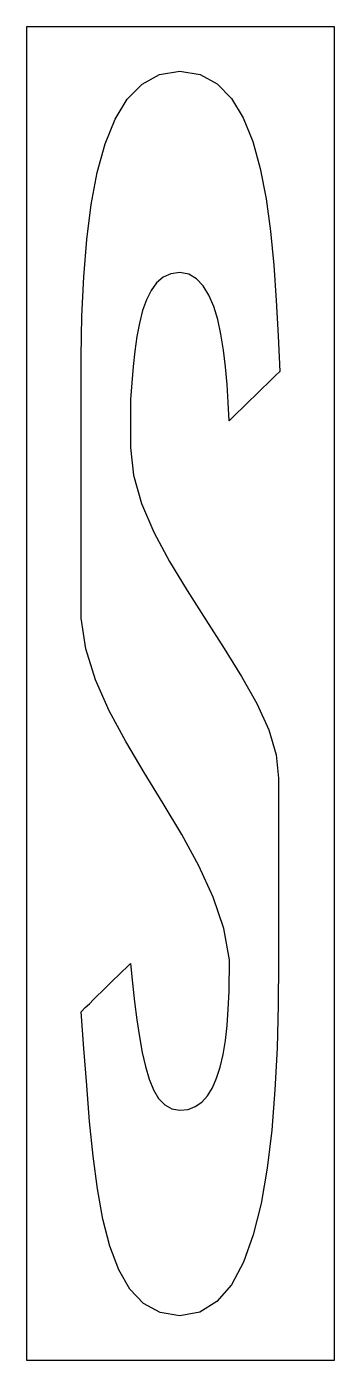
# Model space of a CAD drawing. Extents: x 0 to 24, y 0 to 104.
import ezdxf

# ---------------------------------------------------------------- set-up
doc = ezdxf.new("R2010")
doc.units = 0
doc.layers.add('CUT', color=7, linetype='Continuous')
doc.layers.add('OUTSIDE', color=1, linetype='Continuous')

msp = doc.modelspace()

# ---------------------------------------------------------------- linework, layer by layer
at = {"layer": 'CUT'}
msp.add_lwpolyline([(13.5216, 100.2736), (14.856, 99.5536), (15.9792, 98.4112), (16.8912, 96.8944), (17.6304, 95.0512), (18.216, 92.9392), (18.6768, 90.5872), (19.0224, 88.0528), (19.272, 85.3936), (19.4736, 82.6576), (19.6176, 79.8832), (19.752, 77.1184), (19.416, 76.8016), (19.0896, 76.4752), (18.7632, 76.1584), (18.4272, 75.832), (18.1008, 75.5152), (17.7744, 75.1984), (17.4384, 74.872), (17.112, 74.5552), (16.7856, 74.2288), (16.4496, 73.912), (16.1232, 73.5952), (15.7968, 73.2688), (15.7296, 74.6896), (15.6336, 76.1008), (15.5184, 77.464), (15.3552, 78.7792), (15.1536, 80.0176), (14.904, 81.16), (14.5872, 82.1776), (14.2224, 83.0704), (13.7712, 83.7904), (13.2528, 84.3376), (12.648, 84.6928), (11.9472, 84.8176), (11.2464, 84.7312), (10.6512, 84.4624), (10.1328, 84.0304), (9.7008, 83.4352), (9.336, 82.7056), (9.0384, 81.8608), (8.7888, 80.8912), (8.5968, 79.8352), (8.4336, 78.6928), (8.2992, 77.4928), (8.1936, 76.2352), (8.0976, 74.9392), (8.0976, 74.6224), (8.0976, 74.3152), (8.0976, 73.9984), (8.0976, 73.6912), (8.0976, 73.3744), (8.0976, 73.0672), (8.0976, 72.7504), (8.0976, 72.4432), (8.0976, 72.1264), (8.0976, 71.8192), (8.0976, 71.5024), (8.0976, 71.1952), (8.328, 69.0352), (8.9616, 66.8272), (9.9312, 64.5808), (11.1408, 62.3056), (12.5136, 60.0304), (13.9632, 57.7552), (15.4128, 55.5184), (16.7664, 53.3296), (17.9472, 51.208), (18.8784, 49.1632), (19.4736, 47.2144), (19.6464, 45.3904), (19.6464, 44.2), (19.6464, 43), (19.6464, 41.8096), (19.6464, 40.6096), (19.6464, 39.4096), (19.6464, 38.2192), (19.6464, 37.0192), (19.6464, 35.8288), (19.6464, 34.6288), (19.6464, 33.4288), (19.6464, 32.2384), (19.6464, 31.0384), (19.608, 27.688), (19.5312, 24.3472), (19.368, 21.0832), (19.1184, 17.944), (18.7728, 14.9776), (18.2928, 12.2416), (17.6784, 9.7744), (16.9104, 7.6432), (15.9696, 5.896), (14.8368, 4.5904), (13.5024, 3.7648), (11.9472, 3.4768), (10.4016, 3.7264), (9.1152, 4.4368), (8.0496, 5.56), (7.1856, 7.0672), (6.4944, 8.9008), (5.9472, 11.0128), (5.5152, 13.3744), (5.1792, 15.928), (4.9104, 18.6256), (4.6896, 21.4384), (4.4688, 24.3088), (4.248, 27.1888), (4.5648, 27.5056), (4.8912, 27.8128), (5.208, 28.1296), (5.5344, 28.4368), (5.8512, 28.7536), (6.168, 29.0608), (6.4944, 29.3776), (6.8112, 29.6848), (7.1376, 30.0016), (7.4544, 30.3088), (7.7808, 30.6256), (8.0976, 30.9328), (8.2608, 29.416), (8.424, 27.9472), (8.5968, 26.5456), (8.7888, 25.2304), (9.0096, 24.0112), (9.2592, 22.9072), (9.5472, 21.928), (9.8928, 21.1024), (10.296, 20.4208), (10.7664, 19.9216), (11.3136, 19.6048), (11.9472, 19.4992), (12.5904, 19.5664), (13.1568, 19.7872), (13.6656, 20.1424), (14.1072, 20.632), (14.4912, 21.256), (14.8176, 22.0048), (15.096, 22.8688), (15.3168, 23.848), (15.4992, 24.9328), (15.6336, 26.1136), (15.7296, 27.3904), (15.7968, 28.7536), (15.816, 31.2208), (15.3744, 33.6784), (14.5488, 36.1264), (13.4256, 38.5648), (12.1008, 40.9936), (10.6416, 43.4224), (9.1536, 45.8416), (7.7232, 48.2512), (6.4272, 50.6608), (5.3616, 53.0704), (4.6032, 55.4704), (4.248, 57.88), (4.248, 59.3104), (4.248, 60.7408), (4.248, 62.1712), (4.248, 63.6016), (4.248, 65.0224), (4.248, 66.4528), (4.248, 67.8832), (4.248, 69.3136), (4.248, 70.744), (4.248, 72.1744), (4.248, 73.6048), (4.248, 75.0352), (4.248, 78.2608), (4.3152, 81.4288), (4.4496, 84.4816), (4.6896, 87.4), (5.0256, 90.1264), (5.496, 92.632), (6.12, 94.8688), (6.8976, 96.7888), (7.848, 98.3536), (9, 99.5248), (10.3536, 100.264), (11.9472, 100.5232)], close=True, dxfattribs=at)
at = {"layer": 'OUTSIDE'}
msp.add_lwpolyline([(0, 0), (24, 0), (24, 104), (0, 104)], close=True, dxfattribs=at)

doc.saveas('drawing.dxf')
